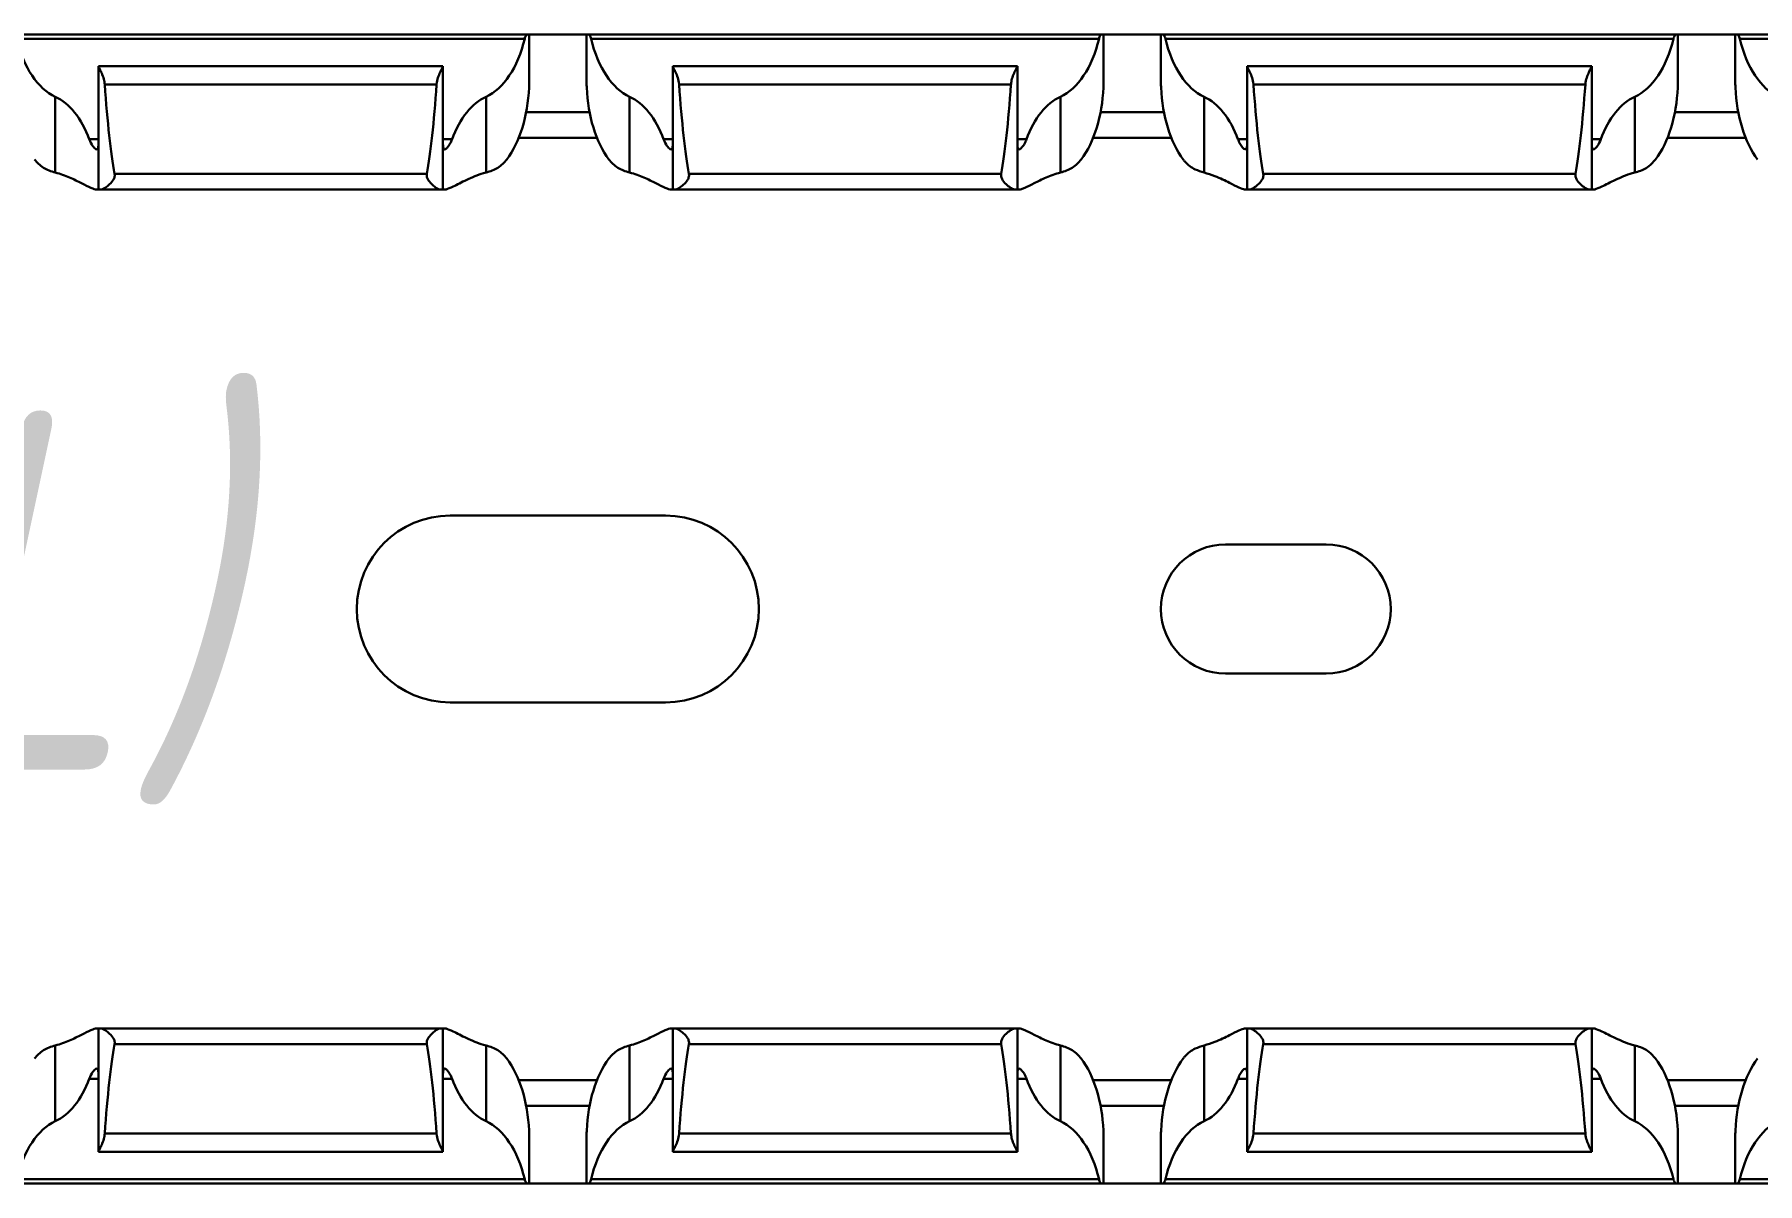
# Model space of a CAD drawing. Header units: millimetres. Extents: x -2573 to 2942, y -1220 to 2800.
# Drawn here: x 1602.2 to 1662.2, y 1288 to 1328 of the extents above; entities that cross this region are included whole.
import ezdxf

# ---------------------------------------------------------------- set-up
doc = ezdxf.new("R2010")
doc.units = ezdxf.units.MM
doc.styles.add('textstyle12', font='isocpeui.ttf', dxfattribs={"width": 0.8})

msp = doc.modelspace()

# ---------------------------------------------------------------- linework, layer by layer
at = {"linetype": 'Continuous', "lineweight": 30}
for p, q in [((1619.32, 1328), (1601.453, 1328)), ((1619.231, 1327.85), (1601.541, 1327.85)), ((1619.386, 1328), (1619.32, 1328)), ((1619.386, 1326.27), (1619.386, 1328)), ((1621.386, 1328), (1619.386, 1328)), ((1621.386, 1328), (1621.386, 1326.269)), ((1621.386, 1328), (1621.453, 1328)), ((1639.32, 1328), (1621.453, 1328)), ((1639.231, 1327.85), (1621.541, 1327.85)), ((1639.386, 1328), (1639.32, 1328)), ((1639.386, 1326.27), (1639.386, 1328)), ((1641.386, 1328), (1639.386, 1328)), ((1641.386, 1328), (1641.386, 1326.269)), ((1641.386, 1328), (1641.453, 1328)), ((1659.32, 1328), (1641.453, 1328)), ((1659.231, 1327.85), (1641.541, 1327.85)), ((1659.386, 1328), (1659.32, 1328)), ((1659.386, 1326.27), (1659.386, 1328)), ((1661.386, 1328), (1659.386, 1328)), ((1661.386, 1328), (1661.386, 1326.269)), ((1661.386, 1328), (1661.453, 1328)), ((1679.32, 1328), (1661.453, 1328)), ((1679.231, 1327.85), (1661.541, 1327.85)), ((1616.386, 1326.9), (1604.386, 1326.9)), ((1604.386, 1326.9), (1604.386, 1326.896)), ((1604.386, 1322.6), (1604.386, 1326.896)), ((1616.386, 1326.896), (1616.386, 1326.9)), ((1616.386, 1322.6), (1616.386, 1326.896)), ((1636.386, 1326.9), (1624.386, 1326.9)), ((1624.386, 1326.9), (1624.386, 1326.896)), ((1624.386, 1322.6), (1624.386, 1326.896)), ((1636.386, 1326.896), (1636.386, 1326.9)), ((1636.386, 1322.6), (1636.386, 1326.896)), ((1656.386, 1326.9), (1644.386, 1326.9)), ((1644.386, 1326.9), (1644.386, 1326.896)), ((1644.386, 1322.6), (1644.386, 1326.896)), ((1656.386, 1326.896), (1656.386, 1326.9)), ((1656.386, 1322.6), (1656.386, 1326.896)), ((1616.165, 1326.261), (1604.608, 1326.261)), ((1636.165, 1326.261), (1624.607, 1326.261)), ((1656.165, 1326.261), (1644.607, 1326.261)), ((1602.886, 1323.193), (1602.886, 1325.833)), ((1617.886, 1323.193), (1617.886, 1325.833)), ((1622.886, 1323.193), (1622.886, 1325.833)), ((1637.886, 1323.193), (1637.886, 1325.833)), ((1642.886, 1323.193), (1642.886, 1325.833)), ((1657.886, 1323.193), (1657.886, 1325.833)), ((1621.487, 1325.3), (1619.285, 1325.3)), ((1641.487, 1325.3), (1639.285, 1325.3)), ((1661.487, 1325.3), (1659.285, 1325.3)), ((1604.386, 1324.35), (1604.069, 1324.35)), ((1616.703, 1324.35), (1616.386, 1324.35)), ((1619.025, 1324.4), (1621.748, 1324.4)), ((1624.386, 1324.35), (1624.069, 1324.35)), ((1636.703, 1324.35), (1636.386, 1324.35)), ((1639.025, 1324.4), (1641.748, 1324.4)), ((1644.386, 1324.35), (1644.069, 1324.35)), ((1656.703, 1324.35), (1656.386, 1324.35)), ((1659.025, 1324.4), (1661.748, 1324.4)), ((1615.822, 1323.144), (1604.95, 1323.144)), ((1635.822, 1323.144), (1624.95, 1323.144)), ((1655.822, 1323.144), (1644.95, 1323.144)), ((1604.386, 1322.6), (1604.329, 1322.6)), ((1604.471, 1322.6), (1604.386, 1322.6)), ((1616.302, 1322.6), (1604.471, 1322.6)), ((1616.386, 1322.6), (1616.302, 1322.6)), ((1616.443, 1322.6), (1616.386, 1322.6)), ((1624.386, 1322.6), (1624.329, 1322.6)), ((1624.471, 1322.6), (1624.386, 1322.6)), ((1636.302, 1322.6), (1624.471, 1322.6)), ((1636.386, 1322.6), (1636.302, 1322.6)), ((1636.443, 1322.6), (1636.386, 1322.6)), ((1644.386, 1322.6), (1644.329, 1322.6)), ((1644.471, 1322.6), (1644.386, 1322.6)), ((1656.302, 1322.6), (1644.471, 1322.6)), ((1656.386, 1322.6), (1656.302, 1322.6)), ((1656.443, 1322.6), (1656.386, 1322.6)), ((1624.136, 1311.25), (1616.636, 1311.25)), ((1647.136, 1310.25), (1643.636, 1310.25)), ((1643.636, 1305.75), (1647.136, 1305.75)), ((1616.636, 1304.75), (1624.136, 1304.75)), ((1604.386, 1293.4), (1604.329, 1293.4)), ((1604.386, 1293.4), (1604.386, 1289.104)), ((1604.471, 1293.4), (1604.386, 1293.4)), ((1616.302, 1293.4), (1604.471, 1293.4)), ((1616.386, 1293.4), (1616.302, 1293.4)), ((1616.386, 1293.4), (1616.386, 1289.104)), ((1616.443, 1293.4), (1616.386, 1293.4)), ((1624.386, 1293.4), (1624.329, 1293.4)), ((1624.386, 1293.4), (1624.386, 1289.104)), ((1624.471, 1293.4), (1624.386, 1293.4)), ((1636.302, 1293.4), (1624.471, 1293.4)), ((1636.386, 1293.4), (1636.302, 1293.4)), ((1636.386, 1293.4), (1636.386, 1289.104)), ((1636.443, 1293.4), (1636.386, 1293.4)), ((1644.386, 1293.4), (1644.329, 1293.4)), ((1644.386, 1293.4), (1644.386, 1289.104)), ((1644.471, 1293.4), (1644.386, 1293.4)), ((1656.302, 1293.4), (1644.471, 1293.4)), ((1656.386, 1293.4), (1656.302, 1293.4)), ((1656.386, 1293.4), (1656.386, 1289.104)), ((1656.443, 1293.4), (1656.386, 1293.4)), ((1602.886, 1292.807), (1602.886, 1290.167)), ((1615.822, 1292.856), (1604.95, 1292.856)), ((1617.886, 1292.807), (1617.886, 1290.167)), ((1622.886, 1292.807), (1622.886, 1290.167)), ((1635.822, 1292.856), (1624.95, 1292.856)), ((1637.886, 1292.807), (1637.886, 1290.167)), ((1642.886, 1292.807), (1642.886, 1290.167)), ((1655.822, 1292.856), (1644.95, 1292.856)), ((1657.886, 1292.807), (1657.886, 1290.167)), ((1604.386, 1291.65), (1604.069, 1291.65)), ((1616.703, 1291.65), (1616.386, 1291.65)), ((1619.025, 1291.6), (1621.748, 1291.6)), ((1624.386, 1291.65), (1624.069, 1291.65)), ((1636.703, 1291.65), (1636.386, 1291.65)), ((1639.025, 1291.6), (1641.748, 1291.6)), ((1644.386, 1291.65), (1644.069, 1291.65)), ((1656.703, 1291.65), (1656.386, 1291.65)), ((1659.025, 1291.6), (1661.748, 1291.6)), ((1621.487, 1290.7), (1619.285, 1290.7)), ((1641.487, 1290.7), (1639.285, 1290.7)), ((1661.487, 1290.7), (1659.285, 1290.7)), ((1616.165, 1289.739), (1604.608, 1289.739)), ((1619.386, 1288), (1619.386, 1289.73)), ((1621.386, 1289.731), (1621.386, 1288)), ((1636.165, 1289.739), (1624.607, 1289.739)), ((1639.386, 1288), (1639.386, 1289.73)), ((1641.386, 1289.731), (1641.386, 1288)), ((1656.165, 1289.739), (1644.607, 1289.739)), ((1659.386, 1288), (1659.386, 1289.73)), ((1661.386, 1289.731), (1661.386, 1288)), ((1604.386, 1289.1), (1604.386, 1289.104)), ((1604.386, 1289.1), (1616.386, 1289.1)), ((1616.386, 1289.104), (1616.386, 1289.1)), ((1624.386, 1289.1), (1624.386, 1289.104)), ((1624.386, 1289.1), (1636.386, 1289.1)), ((1636.386, 1289.104), (1636.386, 1289.1)), ((1644.386, 1289.1), (1644.386, 1289.104)), ((1644.386, 1289.1), (1656.386, 1289.1)), ((1656.386, 1289.104), (1656.386, 1289.1)), ((1619.32, 1288), (1601.453, 1288)), ((1619.231, 1288.15), (1601.541, 1288.15)), ((1619.386, 1288), (1619.32, 1288)), ((1621.386, 1288), (1619.386, 1288)), ((1621.386, 1288), (1621.453, 1288)), ((1639.32, 1288), (1621.453, 1288)), ((1639.231, 1288.15), (1621.541, 1288.15)), ((1639.386, 1288), (1639.32, 1288)), ((1641.386, 1288), (1639.386, 1288)), ((1641.386, 1288), (1641.453, 1288)), ((1659.32, 1288), (1641.453, 1288)), ((1659.231, 1288.15), (1641.541, 1288.15)), ((1659.386, 1288), (1659.32, 1288)), ((1661.386, 1288), (1659.386, 1288)), ((1661.386, 1288), (1661.453, 1288)), ((1679.32, 1288), (1661.453, 1288)), ((1679.231, 1288.15), (1661.541, 1288.15))]:
    msp.add_line(p, q, dxfattribs=at)
for centre, radius, start, end in [((1616.636, 1308), 3.25, 90, 270), ((1624.136, 1308), 3.25, 270, 90), ((1643.636, 1308), 2.25, 90, 270), ((1647.136, 1308), 2.25, 270, 90)]:
    msp.add_arc(centre, radius, start, end, dxfattribs=at)
for centre, major_axis, ratio, start_param, end_param in [((1603.386, 1329.187), (0, 3.464), 0.57735, 1.96708, 2.888912), ((1617.386, 1329.187), (0, 3.464), 0.57735, 3.394273, 4.316105), ((1623.386, 1329.187), (0, 3.464), 0.57735, 1.96708, 2.888912), ((1637.386, 1329.187), (0, 3.464), 0.57735, 3.394273, 4.316105), ((1643.386, 1329.187), (0, 3.464), 0.57735, 1.96708, 2.888912), ((1657.386, 1329.187), (0, 3.464), 0.57735, 3.394273, 4.316105), ((1663.386, 1329.187), (0, 3.464), 0.57735, 1.96708, 2.888912), ((1605.386, 1333.431), (0, 11.43), 0.087489, 2.248826, 2.690566), ((1615.386, 1333.431), (0, 11.43), 0.087489, 3.592619, 4.034359), ((1617.386, 1326.387), (0, 3.464), 0.57735, 3.801355, 4.643885), ((1623.386, 1326.387), (0, 3.464), 0.57735, 1.6393, 2.48183), ((1625.386, 1333.431), (0, 11.43), 0.087489, 2.248826, 2.690566), ((1635.386, 1333.431), (0, 11.43), 0.087489, 3.592619, 4.034359), ((1637.386, 1326.387), (0, 3.464), 0.57735, 3.801355, 4.643885), ((1643.386, 1326.387), (0, 3.464), 0.57735, 1.6393, 2.48183), ((1645.386, 1333.431), (0, 11.43), 0.087489, 2.248826, 2.690566), ((1655.386, 1333.431), (0, 11.43), 0.087489, 3.592619, 4.034359), ((1657.386, 1326.387), (0, 3.464), 0.57735, 3.801355, 4.643885), ((1663.386, 1326.387), (0, 3.464), 0.57735, 1.6393, 2.48183), ((1602.386, 1322.479), (0, 3.464), 0.57735, 5.282988, 6.030505), ((1618.386, 1322.479), (0, 3.464), 0.57735, 0.25268, 1.000198), ((1622.386, 1322.479), (0, 3.464), 0.57735, 5.282988, 6.030505), ((1638.386, 1322.479), (0, 3.464), 0.57735, 0.25268, 1.000198), ((1642.386, 1322.479), (0, 3.464), 0.57735, 5.282988, 6.030505), ((1658.386, 1322.479), (0, 3.464), 0.57735, 0.25268, 1.000198), ((1605.386, 1282.569), (0, 11.43), 0.087489, 0.451027, 0.892766), ((1615.386, 1282.569), (0, 11.43), 0.087489, 5.390419, 5.832158), ((1625.386, 1282.569), (0, 11.43), 0.087489, 0.451027, 0.892766), ((1635.386, 1282.569), (0, 11.43), 0.087489, 5.390419, 5.832158), ((1645.386, 1282.569), (0, 11.43), 0.087489, 0.451027, 0.892766), ((1655.386, 1282.569), (0, 11.43), 0.087489, 5.390419, 5.832158), ((1617.386, 1289.613), (0, 3.464), 0.57735, 4.780893, 5.623423), ((1623.386, 1289.613), (0, 3.464), 0.57735, 0.659763, 1.502293), ((1637.386, 1289.613), (0, 3.464), 0.57735, 4.780893, 5.623423), ((1643.386, 1289.613), (0, 3.464), 0.57735, 0.659763, 1.502293), ((1657.386, 1289.613), (0, 3.464), 0.57735, 4.780893, 5.623423), ((1663.386, 1289.613), (0, 3.464), 0.57735, 0.659763, 1.502293), ((1602.386, 1293.521), (0, 3.464), 0.57735, 3.394273, 4.14179), ((1618.386, 1293.521), (0, 3.464), 0.57735, 2.141395, 2.888912), ((1622.386, 1293.521), (0, 3.464), 0.57735, 3.394273, 4.14179), ((1638.386, 1293.521), (0, 3.464), 0.57735, 2.141395, 2.888912), ((1642.386, 1293.521), (0, 3.464), 0.57735, 3.394273, 4.14179), ((1658.386, 1293.521), (0, 3.464), 0.57735, 2.141395, 2.888912), ((1603.386, 1286.813), (0, 3.464), 0.57735, 0.25268, 1.174513), ((1617.386, 1286.813), (0, 3.464), 0.57735, 5.108673, 6.030505), ((1623.386, 1286.813), (0, 3.464), 0.57735, 0.25268, 1.174513), ((1637.386, 1286.813), (0, 3.464), 0.57735, 5.108673, 6.030505), ((1643.386, 1286.813), (0, 3.464), 0.57735, 0.25268, 1.174513), ((1657.386, 1286.813), (0, 3.464), 0.57735, 5.108673, 6.030505), ((1663.386, 1286.813), (0, 3.464), 0.57735, 0.25268, 1.174513)]:
    msp.add_ellipse(centre, major_axis=major_axis, ratio=ratio, start_param=start_param, end_param=end_param, dxfattribs=at)
for points, knots in [([(1619.231, 1327.85), (1619.234, 1327.86), (1619.244, 1327.897), (1619.266, 1327.952), (1619.295, 1327.993), (1619.312, 1327.998), (1619.32, 1328)], [0, 0, 0, 0, 0.111557, 0.417137, 0.745128, 1, 1, 1, 1]), ([(1621.453, 1328), (1621.467, 1328), (1621.483, 1327.986), (1621.515, 1327.934), (1621.53, 1327.897), (1621.541, 1327.85)], [0, 0, 0, 0, 0.5, 0.5, 1, 1, 1, 1]), ([(1639.231, 1327.85), (1639.242, 1327.896), (1639.258, 1327.934), (1639.289, 1327.986), (1639.306, 1328), (1639.32, 1328)], [0, 0, 0, 0, 0.5, 0.5, 1, 1, 1, 1]), ([(1641.453, 1328), (1641.463, 1327.996), (1641.483, 1327.989), (1641.516, 1327.935), (1641.533, 1327.878), (1641.541, 1327.85)], [0, 0, 0, 0, 0.335253, 0.670343, 1, 1, 1, 1]), ([(1659.231, 1327.85), (1659.234, 1327.86), (1659.244, 1327.897), (1659.266, 1327.952), (1659.295, 1327.993), (1659.312, 1327.998), (1659.32, 1328)], [0, 0, 0, 0, 0.111537, 0.417115, 0.745104, 1, 1, 1, 1]), ([(1661.453, 1328), (1661.467, 1328), (1661.483, 1327.986), (1661.515, 1327.934), (1661.53, 1327.897), (1661.541, 1327.85)], [0, 0, 0, 0, 0.5, 0.5, 1, 1, 1, 1]), ([(1604.386, 1326.896), (1604.388, 1326.889), (1604.393, 1326.872), (1604.435, 1326.791), (1604.505, 1326.648), (1604.58, 1326.466), (1604.599, 1326.322), (1604.608, 1326.261)], [0, 0, 0, 0, 0.135391, 0.340148, 0.559259, 0.813315, 1, 1, 1, 1]), ([(1616.165, 1326.261), (1616.177, 1326.427), (1616.237, 1326.578), (1616.315, 1326.746), (1616.34, 1326.794), (1616.376, 1326.865), (1616.386, 1326.888), (1616.386, 1326.896)], [0, 0, 0, 0, 0.5, 0.5, 0.75, 0.75, 1, 1, 1, 1]), ([(1624.386, 1326.896), (1624.386, 1326.888), (1624.397, 1326.865), (1624.432, 1326.794), (1624.457, 1326.746), (1624.536, 1326.577), (1624.596, 1326.428), (1624.607, 1326.261)], [0, 0, 0, 0, 0.25, 0.25, 0.5, 0.5, 1, 1, 1, 1]), ([(1636.165, 1326.261), (1636.165, 1326.265), (1636.17, 1326.33), (1636.199, 1326.474), (1636.273, 1326.662), (1636.348, 1326.808), (1636.383, 1326.878), (1636.386, 1326.892), (1636.386, 1326.896)], [0, 0, 0, 0, 0.012016, 0.198651, 0.447301, 0.69871, 0.909613, 1, 1, 1, 1]), ([(1644.386, 1326.896), (1644.386, 1326.888), (1644.397, 1326.865), (1644.432, 1326.794), (1644.457, 1326.746), (1644.536, 1326.577), (1644.596, 1326.428), (1644.607, 1326.261)], [0, 0, 0, 0, 0.25, 0.25, 0.5, 0.5, 1, 1, 1, 1]), ([(1656.165, 1326.261), (1656.177, 1326.427), (1656.237, 1326.578), (1656.315, 1326.746), (1656.34, 1326.794), (1656.376, 1326.865), (1656.386, 1326.888), (1656.386, 1326.896)], [0, 0, 0, 0, 0.5, 0.5, 0.75, 0.75, 1, 1, 1, 1]), ([(1619.386, 1326.27), (1619.386, 1326.26), (1619.386, 1326.235), (1619.383, 1326.186), (1619.382, 1326.154), (1619.382, 1326.15)], [0, 0, 0, 0, 0.388498, 0.929496, 1, 1, 1, 1]), ([(1621.391, 1326.15), (1621.39, 1326.162), (1621.389, 1326.202), (1621.386, 1326.248), (1621.387, 1326.264), (1621.387, 1326.269)], [0, 0, 0, 0, 0.232471, 0.777061, 1, 1, 1, 1]), ([(1639.386, 1326.27), (1639.386, 1326.26), (1639.386, 1326.235), (1639.383, 1326.186), (1639.382, 1326.154), (1639.382, 1326.15)], [0, 0, 0, 0, 0.3884983, 0.9294906, 1, 1, 1, 1]), ([(1641.391, 1326.15), (1641.39, 1326.162), (1641.389, 1326.202), (1641.386, 1326.248), (1641.387, 1326.264), (1641.387, 1326.269)], [0, 0, 0, 0, 0.2324762, 0.7770617, 1, 1, 1, 1]), ([(1659.386, 1326.27), (1659.386, 1326.26), (1659.386, 1326.235), (1659.383, 1326.186), (1659.382, 1326.154), (1659.382, 1326.15)], [0, 0, 0, 0, 0.388498, 0.929496, 1, 1, 1, 1]), ([(1661.391, 1326.15), (1661.391, 1326.162), (1661.389, 1326.202), (1661.386, 1326.248), (1661.387, 1326.264), (1661.387, 1326.269)], [0, 0, 0, 0, 0.232475, 0.777062, 1, 1, 1, 1]), ([(1604.069, 1324.35), (1604.136, 1324.171), (1604.232, 1324.046), (1604.328, 1323.993), (1604.352, 1323.998), (1604.381, 1324.057), (1604.386, 1324.111), (1604.386, 1324.185)], [0, 0, 0, 0, 0.5, 0.5, 0.75, 0.75, 1, 1, 1, 1]), ([(1616.386, 1324.185), (1616.387, 1324.149), (1616.389, 1324.064), (1616.414, 1323.998), (1616.468, 1323.996), (1616.548, 1324.066), (1616.635, 1324.188), (1616.683, 1324.302), (1616.703, 1324.35)], [0, 0, 0, 0, 0.134582, 0.31126, 0.484405, 0.663822, 0.859546, 1, 1, 1, 1]), ([(1624.069, 1324.35), (1624.136, 1324.171), (1624.232, 1324.046), (1624.328, 1323.993), (1624.352, 1323.998), (1624.381, 1324.057), (1624.386, 1324.111), (1624.386, 1324.185)], [0, 0, 0, 0, 0.5, 0.5, 0.75, 0.75, 1, 1, 1, 1]), ([(1636.386, 1324.185), (1636.387, 1324.149), (1636.389, 1324.064), (1636.414, 1323.998), (1636.468, 1323.996), (1636.548, 1324.066), (1636.635, 1324.188), (1636.683, 1324.302), (1636.703, 1324.35)], [0, 0, 0, 0, 0.134582, 0.311259, 0.484398, 0.663814, 0.859547, 1, 1, 1, 1]), ([(1644.069, 1324.35), (1644.078, 1324.329), (1644.111, 1324.244), (1644.185, 1324.116), (1644.279, 1324.01), (1644.349, 1323.989), (1644.383, 1324.05), (1644.385, 1324.142), (1644.386, 1324.185)], [0, 0, 0, 0, 0.061395, 0.243203, 0.449462, 0.653591, 0.8381, 1, 1, 1, 1]), ([(1656.386, 1324.185), (1656.386, 1324.111), (1656.391, 1324.057), (1656.421, 1323.998), (1656.445, 1323.993), (1656.541, 1324.047), (1656.637, 1324.172), (1656.703, 1324.35)], [0, 0, 0, 0, 0.25, 0.25, 0.5, 0.5, 1, 1, 1, 1]), ([(1602.886, 1323.193), (1602.738, 1323.23), (1602.598, 1323.286), (1602.352, 1323.438), (1602.246, 1323.535), (1602.16, 1323.65)], [0, 0, 0, 0, 0.5, 0.5, 1, 1, 1, 1]), ([(1618.612, 1323.65), (1618.527, 1323.535), (1618.421, 1323.438), (1618.175, 1323.286), (1618.035, 1323.23), (1617.886, 1323.193)], [0, 0, 0, 0, 0.5, 0.5, 1, 1, 1, 1]), ([(1622.886, 1323.193), (1622.738, 1323.23), (1622.598, 1323.286), (1622.352, 1323.438), (1622.246, 1323.535), (1622.16, 1323.65)], [0, 0, 0, 0, 0.5, 0.5, 1, 1, 1, 1]), ([(1638.612, 1323.65), (1638.527, 1323.535), (1638.421, 1323.438), (1638.175, 1323.286), (1638.035, 1323.23), (1637.886, 1323.193)], [0, 0, 0, 0, 0.5, 0.5, 1, 1, 1, 1]), ([(1642.886, 1323.193), (1642.782, 1323.225), (1642.53, 1323.304), (1642.296, 1323.479), (1642.183, 1323.622), (1642.16, 1323.65)], [0, 0, 0, 0, 0.361943, 0.872607, 1, 1, 1, 1]), ([(1658.612, 1323.65), (1658.536, 1323.565), (1658.367, 1323.376), (1658.095, 1323.249), (1657.918, 1323.202), (1657.886, 1323.193)], [0, 0, 0, 0, 0.398908, 0.890439, 1, 1, 1, 1]), ([(1604.329, 1322.6), (1604.307, 1322.6), (1604.278, 1322.606), (1604.209, 1322.628), (1604.169, 1322.644), (1604.033, 1322.705), (1603.923, 1322.761), (1603.671, 1322.887), (1603.532, 1322.956), (1603.228, 1323.087), (1603.062, 1323.149), (1602.886, 1323.193)], [0, 0, 0, 0, 0.125, 0.125, 0.25, 0.25, 0.5, 0.5, 0.75, 0.75, 1, 1, 1, 1]), ([(1604.95, 1323.144), (1604.958, 1323.104), (1604.954, 1323.062), (1604.93, 1322.984), (1604.91, 1322.949), (1604.844, 1322.853), (1604.792, 1322.8), (1604.689, 1322.709), (1604.638, 1322.671), (1604.545, 1322.617), (1604.503, 1322.6), (1604.471, 1322.6)], [0, 0, 0, 0, 0.125, 0.125, 0.25, 0.25, 0.5, 0.5, 0.75, 0.75, 1, 1, 1, 1]), ([(1616.302, 1322.6), (1616.278, 1322.604), (1616.22, 1322.615), (1616.093, 1322.699), (1615.963, 1322.814), (1615.871, 1322.93), (1615.826, 1323.022), (1615.815, 1323.094), (1615.821, 1323.132), (1615.822, 1323.144)], [0, 0, 0, 0, 0.16384, 0.401479, 0.643549, 0.778477, 0.884705, 0.96258, 1, 1, 1, 1]), ([(1617.886, 1323.193), (1617.857, 1323.185), (1617.612, 1323.121), (1617.188, 1322.936), (1616.75, 1322.707), (1616.525, 1322.608), (1616.46, 1322.602), (1616.443, 1322.6)], [0, 0, 0, 0, 0.041607, 0.350972, 0.668862, 0.916879, 1, 1, 1, 1]), ([(1624.329, 1322.6), (1624.307, 1322.6), (1624.278, 1322.606), (1624.209, 1322.628), (1624.169, 1322.644), (1624.033, 1322.705), (1623.923, 1322.761), (1623.671, 1322.887), (1623.532, 1322.956), (1623.228, 1323.087), (1623.062, 1323.149), (1622.886, 1323.193)], [0, 0, 0, 0, 0.125, 0.125, 0.25, 0.25, 0.5, 0.5, 0.75, 0.75, 1, 1, 1, 1]), ([(1624.95, 1323.144), (1624.952, 1323.127), (1624.957, 1323.084), (1624.941, 1323.004), (1624.876, 1322.888), (1624.755, 1322.761), (1624.617, 1322.654), (1624.521, 1322.605), (1624.482, 1322.601), (1624.471, 1322.6)], [0, 0, 0, 0, 0.0525608, 0.1305065, 0.2478636, 0.4694651, 0.7124055, 0.9207717, 1, 1, 1, 1]), ([(1636.302, 1322.6), (1636.269, 1322.6), (1636.227, 1322.617), (1636.135, 1322.671), (1636.083, 1322.709), (1635.981, 1322.8), (1635.928, 1322.853), (1635.862, 1322.949), (1635.843, 1322.984), (1635.818, 1323.061), (1635.815, 1323.104), (1635.822, 1323.144)], [0, 0, 0, 0, 0.25, 0.25, 0.5, 0.5, 0.75, 0.75, 0.875, 0.875, 1, 1, 1, 1]), ([(1637.886, 1323.193), (1637.709, 1323.149), (1637.544, 1323.086), (1637.241, 1322.956), (1637.1, 1322.886), (1636.851, 1322.761), (1636.739, 1322.705), (1636.604, 1322.644), (1636.564, 1322.628), (1636.494, 1322.606), (1636.465, 1322.6), (1636.443, 1322.6)], [0, 0, 0, 0, 0.25, 0.25, 0.5, 0.5, 0.75, 0.75, 0.875, 0.875, 1, 1, 1, 1]), ([(1644.329, 1322.6), (1644.32, 1322.601), (1644.268, 1322.604), (1644.107, 1322.667), (1643.763, 1322.841), (1643.346, 1323.053), (1643.015, 1323.154), (1642.886, 1323.193)], [0, 0, 0, 0, 0.051352, 0.271587, 0.516004, 0.812732, 1, 1, 1, 1]), ([(1644.95, 1323.144), (1644.952, 1323.127), (1644.957, 1323.084), (1644.941, 1323.004), (1644.876, 1322.888), (1644.755, 1322.761), (1644.617, 1322.654), (1644.521, 1322.605), (1644.482, 1322.601), (1644.471, 1322.6)], [0, 0, 0, 0, 0.052562, 0.130506, 0.247861, 0.469477, 0.712394, 0.920773, 1, 1, 1, 1]), ([(1656.302, 1322.6), (1656.269, 1322.6), (1656.227, 1322.617), (1656.135, 1322.671), (1656.083, 1322.709), (1655.981, 1322.8), (1655.928, 1322.853), (1655.862, 1322.949), (1655.843, 1322.984), (1655.818, 1323.061), (1655.815, 1323.104), (1655.822, 1323.144)], [0, 0, 0, 0, 0.25, 0.25, 0.5, 0.5, 0.75, 0.75, 0.875, 0.875, 1, 1, 1, 1]), ([(1657.886, 1323.193), (1657.857, 1323.185), (1657.612, 1323.121), (1657.188, 1322.936), (1656.75, 1322.707), (1656.525, 1322.608), (1656.46, 1322.602), (1656.443, 1322.6)], [0, 0, 0, 0, 0.041595, 0.350973, 0.668866, 0.916879, 1, 1, 1, 1]), ([(1604.329, 1293.4), (1604.307, 1293.4), (1604.278, 1293.394), (1604.209, 1293.372), (1604.169, 1293.356), (1604.033, 1293.295), (1603.923, 1293.239), (1603.671, 1293.113), (1603.532, 1293.044), (1603.228, 1292.913), (1603.062, 1292.851), (1602.886, 1292.807)], [0, 0, 0, 0, 0.125, 0.125, 0.25, 0.25, 0.5, 0.5, 0.75, 0.75, 1, 1, 1, 1]), ([(1604.95, 1292.856), (1604.958, 1292.896), (1604.954, 1292.938), (1604.93, 1293.016), (1604.91, 1293.051), (1604.844, 1293.147), (1604.792, 1293.2), (1604.689, 1293.291), (1604.638, 1293.329), (1604.545, 1293.383), (1604.503, 1293.4), (1604.471, 1293.4)], [0, 0, 0, 0, 0.125, 0.125, 0.25, 0.25, 0.5, 0.5, 0.75, 0.75, 1, 1, 1, 1]), ([(1616.302, 1293.4), (1616.278, 1293.396), (1616.22, 1293.385), (1616.093, 1293.301), (1615.963, 1293.186), (1615.871, 1293.07), (1615.826, 1292.978), (1615.815, 1292.906), (1615.821, 1292.868), (1615.822, 1292.856)], [0, 0, 0, 0, 0.16384, 0.401479, 0.643549, 0.778477, 0.884705, 0.96258, 1, 1, 1, 1]), ([(1617.886, 1292.807), (1617.857, 1292.815), (1617.612, 1292.879), (1617.188, 1293.064), (1616.75, 1293.293), (1616.525, 1293.392), (1616.46, 1293.398), (1616.443, 1293.4)], [0, 0, 0, 0, 0.041607, 0.350972, 0.668862, 0.916879, 1, 1, 1, 1]), ([(1624.329, 1293.4), (1624.307, 1293.4), (1624.278, 1293.394), (1624.209, 1293.372), (1624.169, 1293.356), (1624.033, 1293.295), (1623.923, 1293.239), (1623.671, 1293.113), (1623.532, 1293.044), (1623.228, 1292.913), (1623.062, 1292.851), (1622.886, 1292.807)], [0, 0, 0, 0, 0.125, 0.125, 0.25, 0.25, 0.5, 0.5, 0.75, 0.75, 1, 1, 1, 1]), ([(1624.95, 1292.856), (1624.952, 1292.873), (1624.957, 1292.916), (1624.941, 1292.996), (1624.876, 1293.112), (1624.755, 1293.239), (1624.617, 1293.346), (1624.521, 1293.395), (1624.482, 1293.399), (1624.471, 1293.4)], [0, 0, 0, 0, 0.0525608, 0.1305065, 0.2478636, 0.4694651, 0.7124055, 0.9207717, 1, 1, 1, 1]), ([(1636.302, 1293.4), (1636.269, 1293.4), (1636.227, 1293.383), (1636.135, 1293.329), (1636.083, 1293.291), (1635.981, 1293.2), (1635.928, 1293.147), (1635.862, 1293.051), (1635.843, 1293.016), (1635.818, 1292.939), (1635.815, 1292.896), (1635.822, 1292.856)], [0, 0, 0, 0, 0.25, 0.25, 0.5, 0.5, 0.75, 0.75, 0.875, 0.875, 1, 1, 1, 1]), ([(1637.886, 1292.807), (1637.709, 1292.851), (1637.544, 1292.914), (1637.241, 1293.044), (1637.1, 1293.114), (1636.851, 1293.239), (1636.739, 1293.295), (1636.604, 1293.356), (1636.564, 1293.372), (1636.494, 1293.394), (1636.465, 1293.4), (1636.443, 1293.4)], [0, 0, 0, 0, 0.25, 0.25, 0.5, 0.5, 0.75, 0.75, 0.875, 0.875, 1, 1, 1, 1]), ([(1644.329, 1293.4), (1644.32, 1293.399), (1644.268, 1293.396), (1644.107, 1293.333), (1643.763, 1293.159), (1643.346, 1292.947), (1643.015, 1292.846), (1642.886, 1292.807)], [0, 0, 0, 0, 0.051352, 0.271587, 0.516004, 0.812732, 1, 1, 1, 1]), ([(1644.95, 1292.856), (1644.952, 1292.873), (1644.957, 1292.916), (1644.941, 1292.996), (1644.876, 1293.112), (1644.755, 1293.239), (1644.617, 1293.346), (1644.521, 1293.395), (1644.482, 1293.399), (1644.471, 1293.4)], [0, 0, 0, 0, 0.052562, 0.130506, 0.247861, 0.469477, 0.712394, 0.920773, 1, 1, 1, 1]), ([(1656.302, 1293.4), (1656.269, 1293.4), (1656.227, 1293.383), (1656.135, 1293.329), (1656.083, 1293.291), (1655.981, 1293.2), (1655.928, 1293.147), (1655.862, 1293.051), (1655.843, 1293.016), (1655.818, 1292.939), (1655.815, 1292.896), (1655.822, 1292.856)], [0, 0, 0, 0, 0.25, 0.25, 0.5, 0.5, 0.75, 0.75, 0.875, 0.875, 1, 1, 1, 1]), ([(1657.886, 1292.807), (1657.857, 1292.815), (1657.612, 1292.879), (1657.188, 1293.064), (1656.75, 1293.293), (1656.525, 1293.392), (1656.46, 1293.398), (1656.443, 1293.4)], [0, 0, 0, 0, 0.041595, 0.350973, 0.668866, 0.916879, 1, 1, 1, 1]), ([(1602.886, 1292.807), (1602.738, 1292.77), (1602.598, 1292.714), (1602.352, 1292.562), (1602.246, 1292.465), (1602.16, 1292.35)], [0, 0, 0, 0, 0.5, 0.5, 1, 1, 1, 1]), ([(1618.612, 1292.35), (1618.527, 1292.465), (1618.421, 1292.562), (1618.175, 1292.714), (1618.035, 1292.77), (1617.886, 1292.807)], [0, 0, 0, 0, 0.5, 0.5, 1, 1, 1, 1]), ([(1622.886, 1292.807), (1622.738, 1292.77), (1622.598, 1292.714), (1622.352, 1292.562), (1622.246, 1292.465), (1622.16, 1292.35)], [0, 0, 0, 0, 0.5, 0.5, 1, 1, 1, 1]), ([(1638.612, 1292.35), (1638.527, 1292.465), (1638.421, 1292.562), (1638.175, 1292.714), (1638.035, 1292.77), (1637.886, 1292.807)], [0, 0, 0, 0, 0.5, 0.5, 1, 1, 1, 1]), ([(1642.886, 1292.807), (1642.782, 1292.775), (1642.53, 1292.696), (1642.296, 1292.521), (1642.183, 1292.378), (1642.16, 1292.35)], [0, 0, 0, 0, 0.361943, 0.872607, 1, 1, 1, 1]), ([(1658.612, 1292.35), (1658.536, 1292.435), (1658.367, 1292.624), (1658.095, 1292.751), (1657.918, 1292.798), (1657.886, 1292.807)], [0, 0, 0, 0, 0.398908, 0.890439, 1, 1, 1, 1]), ([(1604.069, 1291.65), (1604.136, 1291.829), (1604.232, 1291.954), (1604.328, 1292.007), (1604.352, 1292.002), (1604.381, 1291.943), (1604.386, 1291.889), (1604.386, 1291.815)], [0, 0, 0, 0, 0.5, 0.5, 0.75, 0.75, 1, 1, 1, 1]), ([(1616.386, 1291.815), (1616.387, 1291.851), (1616.389, 1291.936), (1616.414, 1292.002), (1616.468, 1292.004), (1616.548, 1291.934), (1616.635, 1291.812), (1616.683, 1291.698), (1616.703, 1291.65)], [0, 0, 0, 0, 0.134582, 0.31126, 0.484405, 0.663822, 0.859546, 1, 1, 1, 1]), ([(1624.069, 1291.65), (1624.136, 1291.829), (1624.232, 1291.954), (1624.328, 1292.007), (1624.352, 1292.002), (1624.381, 1291.943), (1624.386, 1291.889), (1624.386, 1291.815)], [0, 0, 0, 0, 0.5, 0.5, 0.75, 0.75, 1, 1, 1, 1]), ([(1636.386, 1291.815), (1636.387, 1291.851), (1636.389, 1291.936), (1636.414, 1292.002), (1636.468, 1292.004), (1636.548, 1291.934), (1636.635, 1291.812), (1636.683, 1291.698), (1636.703, 1291.65)], [0, 0, 0, 0, 0.134582, 0.311259, 0.484398, 0.663814, 0.859547, 1, 1, 1, 1]), ([(1644.069, 1291.65), (1644.078, 1291.671), (1644.111, 1291.756), (1644.185, 1291.884), (1644.279, 1291.99), (1644.349, 1292.011), (1644.383, 1291.95), (1644.385, 1291.858), (1644.386, 1291.815)], [0, 0, 0, 0, 0.061395, 0.243203, 0.449462, 0.653591, 0.8381, 1, 1, 1, 1]), ([(1656.386, 1291.815), (1656.386, 1291.889), (1656.391, 1291.943), (1656.421, 1292.002), (1656.445, 1292.007), (1656.541, 1291.953), (1656.637, 1291.828), (1656.703, 1291.65)], [0, 0, 0, 0, 0.25, 0.25, 0.5, 0.5, 1, 1, 1, 1]), ([(1604.386, 1289.104), (1604.388, 1289.111), (1604.393, 1289.128), (1604.435, 1289.209), (1604.505, 1289.352), (1604.58, 1289.534), (1604.599, 1289.678), (1604.608, 1289.739)], [0, 0, 0, 0, 0.135391, 0.340148, 0.559259, 0.813315, 1, 1, 1, 1]), ([(1616.165, 1289.739), (1616.177, 1289.573), (1616.237, 1289.422), (1616.315, 1289.254), (1616.34, 1289.206), (1616.376, 1289.135), (1616.386, 1289.112), (1616.386, 1289.104)], [0, 0, 0, 0, 0.5, 0.5, 0.75, 0.75, 1, 1, 1, 1]), ([(1619.386, 1289.73), (1619.386, 1289.74), (1619.386, 1289.765), (1619.383, 1289.814), (1619.382, 1289.846), (1619.382, 1289.85)], [0, 0, 0, 0, 0.388498, 0.929496, 1, 1, 1, 1]), ([(1621.391, 1289.85), (1621.39, 1289.838), (1621.389, 1289.798), (1621.386, 1289.752), (1621.387, 1289.736), (1621.387, 1289.731)], [0, 0, 0, 0, 0.232471, 0.777061, 1, 1, 1, 1]), ([(1624.386, 1289.104), (1624.386, 1289.112), (1624.397, 1289.135), (1624.432, 1289.206), (1624.457, 1289.254), (1624.536, 1289.423), (1624.596, 1289.572), (1624.607, 1289.739)], [0, 0, 0, 0, 0.25, 0.25, 0.5, 0.5, 1, 1, 1, 1]), ([(1636.165, 1289.739), (1636.165, 1289.735), (1636.17, 1289.67), (1636.199, 1289.526), (1636.273, 1289.338), (1636.348, 1289.192), (1636.383, 1289.122), (1636.386, 1289.108), (1636.386, 1289.104)], [0, 0, 0, 0, 0.012016, 0.198651, 0.447301, 0.69871, 0.909613, 1, 1, 1, 1]), ([(1639.386, 1289.73), (1639.386, 1289.74), (1639.386, 1289.765), (1639.383, 1289.814), (1639.382, 1289.846), (1639.382, 1289.85)], [0, 0, 0, 0, 0.3884983, 0.9294906, 1, 1, 1, 1]), ([(1641.391, 1289.85), (1641.39, 1289.838), (1641.389, 1289.798), (1641.386, 1289.752), (1641.387, 1289.736), (1641.387, 1289.731)], [0, 0, 0, 0, 0.2324762, 0.7770617, 1, 1, 1, 1]), ([(1644.386, 1289.104), (1644.386, 1289.112), (1644.397, 1289.135), (1644.432, 1289.206), (1644.457, 1289.254), (1644.536, 1289.423), (1644.596, 1289.572), (1644.607, 1289.739)], [0, 0, 0, 0, 0.25, 0.25, 0.5, 0.5, 1, 1, 1, 1]), ([(1656.165, 1289.739), (1656.177, 1289.573), (1656.237, 1289.422), (1656.315, 1289.254), (1656.34, 1289.206), (1656.376, 1289.135), (1656.386, 1289.112), (1656.386, 1289.104)], [0, 0, 0, 0, 0.5, 0.5, 0.75, 0.75, 1, 1, 1, 1]), ([(1659.386, 1289.73), (1659.386, 1289.74), (1659.386, 1289.765), (1659.383, 1289.814), (1659.382, 1289.846), (1659.382, 1289.85)], [0, 0, 0, 0, 0.388498, 0.929496, 1, 1, 1, 1]), ([(1661.391, 1289.85), (1661.391, 1289.838), (1661.389, 1289.798), (1661.386, 1289.752), (1661.387, 1289.736), (1661.387, 1289.731)], [0, 0, 0, 0, 0.232475, 0.777062, 1, 1, 1, 1]), ([(1619.231, 1288.15), (1619.234, 1288.14), (1619.244, 1288.103), (1619.266, 1288.048), (1619.295, 1288.007), (1619.312, 1288.002), (1619.32, 1288)], [0, 0, 0, 0, 0.111557, 0.417137, 0.745128, 1, 1, 1, 1]), ([(1621.453, 1288), (1621.467, 1288), (1621.483, 1288.014), (1621.515, 1288.066), (1621.53, 1288.103), (1621.541, 1288.15)], [0, 0, 0, 0, 0.5, 0.5, 1, 1, 1, 1]), ([(1639.231, 1288.15), (1639.242, 1288.104), (1639.258, 1288.066), (1639.289, 1288.014), (1639.306, 1288), (1639.32, 1288)], [0, 0, 0, 0, 0.5, 0.5, 1, 1, 1, 1]), ([(1641.453, 1288), (1641.463, 1288.004), (1641.483, 1288.011), (1641.516, 1288.065), (1641.533, 1288.122), (1641.541, 1288.15)], [0, 0, 0, 0, 0.335253, 0.670343, 1, 1, 1, 1]), ([(1659.231, 1288.15), (1659.234, 1288.14), (1659.244, 1288.103), (1659.266, 1288.048), (1659.295, 1288.007), (1659.312, 1288.002), (1659.32, 1288)], [0, 0, 0, 0, 0.111537, 0.417115, 0.745104, 1, 1, 1, 1]), ([(1661.453, 1288), (1661.467, 1288), (1661.483, 1288.014), (1661.515, 1288.066), (1661.53, 1288.103), (1661.541, 1288.15)], [0, 0, 0, 0, 0.5, 0.5, 1, 1, 1, 1])]:
    msp.add_open_spline(points, degree=3, knots=knots, dxfattribs=at)

# ---------------------------------------------------------------- texts
at = {"color": 1, "lineweight": 40, "style": 'textstyle12', "width": 0.8}
msp.add_text('короб 40х100 (00161RL)', height=12.5, dxfattribs=at).set_placement((1470.57, 1302.412))

doc.saveas('drawing.dxf')
